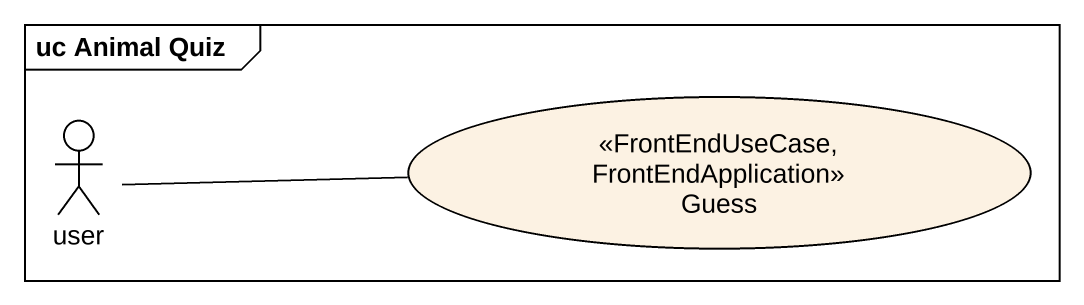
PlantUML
@startuml
mainframe uc Animal Quiz
actor user
usecase Guess <<FrontEndUseCase, FrontEndApplication>>
Guess -left- user
@enduml
